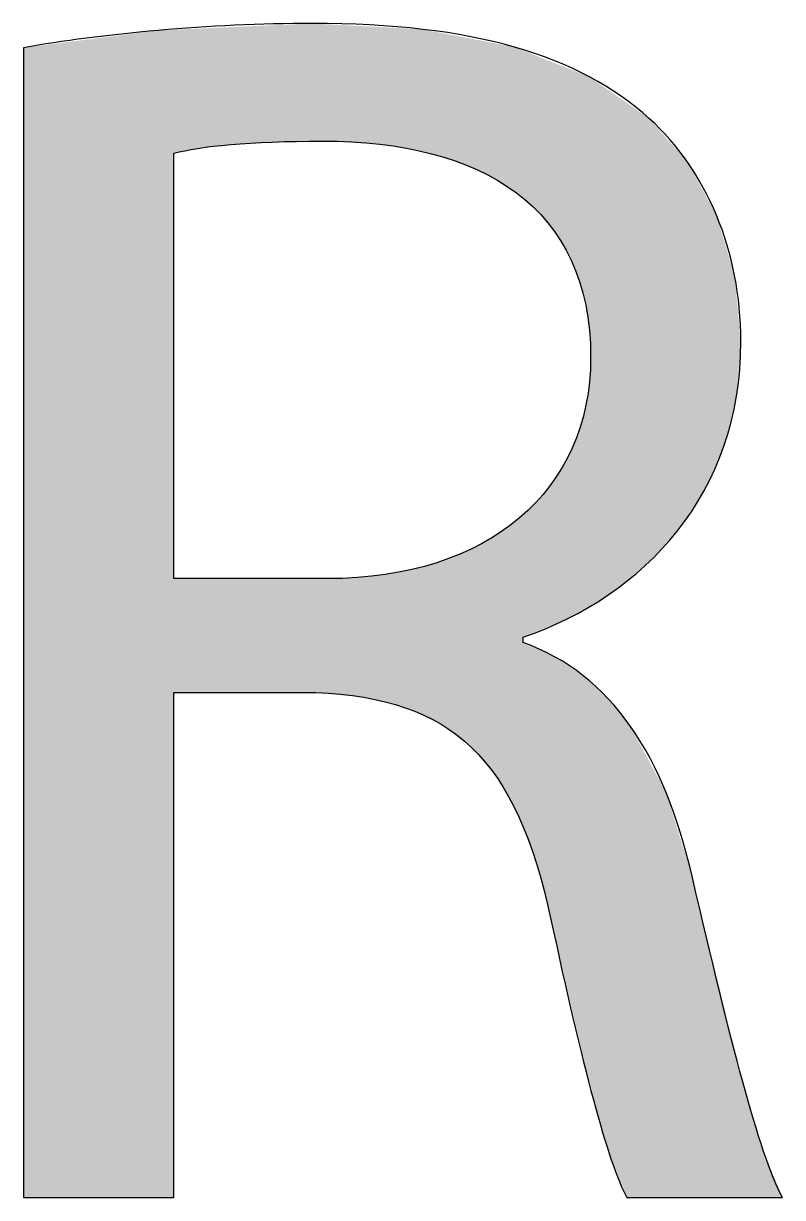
# Model space of a CAD drawing. Extents: x 0 to 360, y -268 to 0.
# Drawn here: x 240.318 to 241.635, y -194 to -191.964 of the extents above; entities that cross this region are included whole.
import ezdxf

# ---------------------------------------------------------------- set-up
doc = ezdxf.new("R2010")
doc.units = 0
doc.layers.add('LAYER_1', color=7, linetype='CONTINUOUS')

# ---------------------------------------------------------------- blocks, each defined once
blk = doc.blocks.new('*U340')
at = {"layer": 'LAYER_1', "color": 250}
for points in [[(240.8187, -192.1686), (240.7495, -191.9675), (240.8187, -191.9643)], [(240.8366, -192.1683), (240.8366, -191.9653), (240.8456, -192.1688)], [(240.8456, -192.1688), (240.8456, -191.9658), (240.8967, -192.1716)], [(240.5515, -194), (240.3178, -192.0064), (240.5515, -191.9764)], [(240.5789, -194), (240.5515, -191.9764), (240.5789, -191.9752)], [(240.6204, -192.1809), (240.5789, -191.9752), (240.6204, -191.9733)], [(240.6773, -192.1743), (240.6204, -191.9733), (240.6773, -191.9707)], [(240.7495, -192.1699), (240.6773, -191.9707), (240.7495, -191.9675)], [(240.8967, -192.1716), (240.8967, -191.9685), (240.908, -192.1722)], [(240.908, -192.1722), (240.908, -191.9691), (240.9359, -192.1737)], [(240.9359, -192.1737), (240.9359, -191.9706), (240.9453, -192.1751)], [(240.9453, -192.1751), (240.9453, -191.9711), (240.9802, -192.1802)], [(240.9802, -192.1802), (240.9802, -191.9729), (240.9822, -192.1805)], [(240.9822, -192.1805), (240.9822, -191.973), (240.9913, -192.1826)], [(240.9913, -192.1826), (240.9913, -191.9735), (241.0105, -192.1868)], [(241.0105, -192.1868), (241.0105, -191.9745), (241.0259, -192.1902)], [(241.0259, -192.1902), (241.0259, -191.9775), (241.0346, -192.1928)], [(241.0346, -192.1928), (241.0346, -191.9792), (241.0423, -192.1952)], [(241.0423, -192.1952), (241.0423, -191.9807), (241.0669, -192.2027)], [(241.0669, -192.2027), (241.0669, -191.9854), (241.075, -192.206)], [(241.075, -192.206), (241.075, -191.987), (241.0953, -192.2141)], [(241.0953, -192.2141), (241.0953, -191.9909), (241.1052, -192.2181)], [(241.1052, -192.2181), (241.1052, -191.9928), (241.1125, -192.2219)], [(241.1125, -192.2219), (241.1125, -191.9942), (241.1399, -192.2362)], [(241.1399, -192.2362), (241.1399, -191.9995), (241.1405, -192.2365)], [(241.1405, -192.2365), (241.1405, -191.9996), (241.147, -192.2408)], [(241.147, -192.2408), (241.147, -192.0009), (241.1696, -192.2558)], [(241.1696, -192.2558), (241.1696, -192.0052), (241.1728, -192.2579)], [(241.1728, -192.2579), (241.1728, -192.0065), (241.1771, -192.2616)], [(241.1771, -192.2616), (241.1771, -192.0082), (241.1783, -192.2625)], [(241.1783, -192.2625), (241.1783, -192.0087), (241.1846, -192.2678)], [(241.1846, -192.2678), (241.1846, -192.0112), (241.2018, -192.2824)], [(241.2018, -192.2824), (241.2018, -192.018), (241.2063, -192.2872)], [(241.2063, -192.2872), (241.2063, -192.0198), (241.2078, -192.2888)], [(241.2078, -192.2888), (241.2078, -192.0204), (241.2274, -192.3099)], [(241.2274, -192.3099), (241.2274, -192.0282), (241.231, -192.3149)], [(241.231, -192.3149), (241.231, -192.0296), (241.2328, -192.3174)], [(241.2328, -192.3174), (241.2328, -192.0303), (241.2392, -192.3262)], [(241.2392, -192.3262), (241.2392, -192.0328), (241.2495, -192.3406)], [(241.2495, -192.3406), (241.2495, -192.0369), (241.2521, -192.3455)], [(241.2521, -192.3455), (241.2521, -192.038), (241.2611, -192.3621)], [(241.2611, -192.3621), (241.2611, -192.0416), (241.2679, -192.3745)], [(241.2679, -192.3745), (241.2679, -192.0442), (241.2697, -192.3791)], [(241.2697, -192.3791), (241.2697, -192.0449), (241.2825, -192.4117)], [(241.2825, -192.4117), (241.2825, -192.05), (241.2835, -192.4157)], [(241.2835, -192.4157), (241.2835, -192.0504), (241.2883, -192.4339)], [(241.2883, -192.4339), (241.2883, -192.0523), (241.2931, -192.4521)], [(241.2931, -192.4521), (241.2931, -192.0542), (241.2936, -192.4555)], [(241.2936, -192.4555), (241.2936, -192.0544), (241.2995, -192.4957)], [(241.2995, -192.4957), (241.2995, -192.0568), (241.2995, -192.4959)], [(241.2995, -192.4959), (241.2995, -192.0568), (241.2997, -192.4987)], [(241.2997, -192.4987), (241.2997, -192.0569), (241.3017, -192.5431)], [(241.3017, -192.9731), (241.2997, -192.5855), (241.3017, -192.5431)], [(241.2995, -192.9744), (241.2936, -192.6259), (241.2995, -192.5865)], [(241.2997, -192.9743), (241.2995, -192.5863), (241.2997, -192.5855)], [(241.2995, -192.9744), (241.2995, -192.5865), (241.2995, -192.5863)], [(241.2931, -192.9781), (241.2883, -192.646), (241.2931, -192.6278)], [(241.2936, -192.9779), (241.2931, -192.6278), (241.2936, -192.6259)], [(241.2883, -192.9809), (241.2835, -192.6642), (241.2883, -192.646)], [(241.2825, -192.9843), (241.2697, -192.7005), (241.2825, -192.667)], [(241.2835, -192.9837), (241.2825, -192.667), (241.2835, -192.6642)], [(241.2611, -192.9968), (241.2521, -192.7344), (241.2611, -192.717)], [(241.2679, -192.9928), (241.2611, -192.717), (241.2679, -192.7039)], [(241.2697, -192.9918), (241.2679, -192.7039), (241.2697, -192.7005)], [(241.2495, -193.0016), (241.2392, -192.7538), (241.2495, -192.7383)], [(241.2521, -193.0005), (241.2495, -192.7383), (241.2521, -192.7344)], [(241.2392, -193.0059), (241.2328, -192.7632), (241.2392, -192.7538)], [(241.2274, -193.0108), (241.2078, -192.7933), (241.2274, -192.7702)], [(241.231, -193.0093), (241.2274, -192.7702), (241.231, -192.766)], [(241.2328, -193.0085), (241.231, -192.766), (241.2328, -192.7632)], [(241.2018, -193.0214), (241.1846, -192.8156), (241.2018, -192.7994)], [(241.2063, -193.0195), (241.2018, -192.7994), (241.2063, -192.7951)], [(241.2078, -193.0189), (241.2063, -192.7951), (241.2078, -192.7933)], [(241.1783, -193.343), (241.1771, -192.8225), (241.1783, -192.8216)], [(241.1846, -193.3596), (241.1783, -192.8216), (241.1846, -192.8156)], [(241.1783, -193.343), (241.1783, -192.8216), (241.1846, -193.3596)], [(241.1696, -193.3264), (241.147, -192.8454), (241.1696, -192.8282)], [(241.1728, -193.3321), (241.1696, -192.8282), (241.1728, -192.8258)], [(241.1696, -193.3264), (241.1696, -192.8282), (241.1728, -193.3321)], [(241.1771, -193.3399), (241.1728, -192.8258), (241.1771, -192.8225)], [(241.1728, -193.3321), (241.1728, -192.8258), (241.1771, -193.3399)], [(241.1771, -193.3399), (241.1771, -192.8225), (241.1783, -193.343)], [(241.1399, -193.2732), (241.1125, -192.8663), (241.1399, -192.8497)], [(241.1405, -193.2743), (241.1399, -192.8497), (241.1405, -192.8493)], [(241.1399, -193.2732), (241.1399, -192.8497), (241.1405, -193.2743)], [(241.147, -193.2859), (241.1405, -192.8493), (241.147, -192.8454)], [(241.1405, -193.2743), (241.1405, -192.8493), (241.147, -193.2859)], [(241.147, -193.2859), (241.147, -192.8454), (241.1696, -193.3264)], [(241.0953, -193.22), (241.075, -192.8844), (241.0953, -192.8746)], [(241.1052, -193.2319), (241.0953, -192.8746), (241.1052, -192.8699)], [(241.0953, -193.22), (241.0953, -192.8746), (241.1052, -193.2319)], [(241.1125, -193.2406), (241.1052, -192.8699), (241.1125, -192.8663)], [(241.1052, -193.2319), (241.1052, -192.8699), (241.1125, -193.2406)], [(241.1125, -193.2406), (241.1125, -192.8663), (241.1399, -193.2732)], [(241.0259, -193.1719), (241.0105, -192.906), (241.0259, -192.9018)], [(241.0346, -193.1759), (241.0259, -192.9018), (241.0346, -192.8994)], [(241.0259, -193.1719), (241.0259, -192.9018), (241.0346, -193.1759)], [(241.0423, -193.1795), (241.0346, -192.8994), (241.0423, -192.8965)], [(241.0346, -193.1759), (241.0346, -192.8994), (241.0423, -193.1795)], [(241.0669, -193.1983), (241.0423, -192.8965), (241.0669, -192.8874)], [(241.0423, -193.1795), (241.0423, -192.8965), (241.0669, -193.1983)], [(241.075, -193.2045), (241.0669, -192.8874), (241.075, -192.8844)], [(241.0669, -193.1983), (241.0669, -192.8874), (241.075, -193.2045)], [(241.075, -193.2045), (241.075, -192.8844), (241.0953, -193.22)], [(240.908, -193.1328), (240.8967, -192.9251), (240.908, -192.9239)], [(240.9359, -193.1397), (240.908, -192.9239), (240.9359, -192.9209)], [(240.908, -193.1328), (240.908, -192.9239), (240.9359, -193.1397)], [(240.9453, -193.142), (240.9359, -192.9209), (240.9453, -192.9199)], [(240.9359, -193.1397), (240.9359, -192.9209), (240.9453, -193.142)], [(240.9802, -193.1507), (240.9453, -192.9199), (240.9802, -192.9133)], [(240.9453, -193.142), (240.9453, -192.9199), (240.9802, -193.1507)], [(240.9822, -193.1516), (240.9802, -192.9133), (240.9822, -192.913)], [(240.9802, -193.1507), (240.9802, -192.9133), (240.9822, -193.1516)], [(240.9913, -193.1559), (240.9822, -192.913), (240.9913, -192.9113)], [(240.9822, -193.1516), (240.9822, -192.913), (240.9913, -193.1559)], [(241.0105, -193.1648), (240.9913, -192.9113), (241.0105, -192.906)], [(240.9913, -193.1559), (240.9913, -192.9113), (241.0105, -193.1648)], [(241.0105, -193.1648), (241.0105, -192.906), (241.0259, -193.1719)], [(240.8249, -193.1246), (240.8249, -192.9269), (240.8366, -193.1258)], [(240.8366, -193.1258), (240.8366, -192.9269), (240.8456, -193.1267)], [(240.8967, -193.1317), (240.8456, -192.9269), (240.8967, -192.9251)], [(240.8456, -193.1267), (240.8456, -192.9269), (240.8967, -193.1317)], [(240.8967, -193.1317), (240.8967, -192.9251), (240.908, -193.1328)], [(241.1846, -193.3596), (241.1846, -193.0378), (241.2018, -193.4052)], [(241.2018, -193.4052), (241.2018, -193.0455), (241.2063, -193.4172)], [(241.2063, -193.4172), (241.2063, -193.0476), (241.2078, -193.4211)], [(241.2078, -193.4211), (241.2078, -193.0482), (241.2274, -193.4969)], [(241.2274, -193.4969), (241.2274, -193.057), (241.231, -193.5106)], [(241.231, -193.5106), (241.231, -193.0586), (241.2328, -193.5177)], [(241.2328, -193.5177), (241.2328, -193.0594), (241.2392, -193.5447)], [(241.2392, -193.5447), (241.2392, -193.0623), (241.2495, -193.5887)], [(241.2495, -193.5887), (241.2495, -193.0691), (241.2521, -193.5999)], [(241.2521, -193.5999), (241.2521, -193.0709), (241.2611, -193.6383)], [(241.2611, -193.6383), (241.2611, -193.0768), (241.2679, -193.667)], [(241.2679, -193.667), (241.2679, -193.0813), (241.2697, -193.6746)], [(241.2697, -193.6746), (241.2697, -193.0825), (241.2825, -193.729)], [(241.2825, -193.729), (241.2825, -193.091), (241.2835, -193.7336)], [(241.2835, -193.7336), (241.2835, -193.0917), (241.2883, -193.7538)], [(241.2883, -193.7538), (241.2883, -193.0948), (241.2931, -193.7741)], [(241.2931, -193.7741), (241.2931, -193.0992), (241.2936, -193.7762)], [(241.2936, -193.7762), (241.2936, -193.0997), (241.2995, -193.8015)], [(241.2995, -193.8015), (241.2995, -193.1052), (241.2995, -193.8016)], [(241.2995, -193.8016), (241.2995, -193.1052), (241.2997, -193.8022)], [(241.2997, -193.8022), (241.2997, -193.1053), (241.3017, -193.8109)], [(241.3017, -193.8109), (241.3017, -193.1072), (241.3064, -193.8307)], [(241.3064, -193.8307), (241.3064, -193.1115), (241.3321, -193.917)], [(241.3321, -193.917), (241.3321, -193.1352), (241.3322, -193.9173)], [(241.3322, -193.9173), (241.3322, -193.1354), (241.3375, -193.9348)], [(241.3375, -193.9348), (241.3375, -193.1418), (241.3644, -194)]]:
    blk.add_solid(points, dxfattribs=at)
at = {"layer": 'LAYER_1', "color": 250, "extrusion": (0, 0, -1)}
for points in [[(-240.8187, -192.1686), (-240.8187, -191.9643), (-240.8249, -192.1685)], [(-240.8249, -192.1685), (-240.8187, -191.9643), (-240.8249, -191.9647)], [(-240.8249, -192.1685), (-240.8249, -191.9647), (-240.8366, -192.1683)], [(-240.8366, -192.1683), (-240.8249, -191.9647), (-240.8366, -191.9653)], [(-240.8456, -192.1688), (-240.8366, -191.9653), (-240.8456, -191.9658)], [(-240.8967, -192.1716), (-240.8456, -191.9658), (-240.8967, -191.9685)], [(-240.5515, -194), (-240.5515, -191.9764), (-240.5789, -194)], [(-240.5789, -192.1893), (-240.5789, -191.9752), (-240.6204, -192.1809)], [(-240.6204, -192.1809), (-240.6204, -191.9733), (-240.6773, -192.1743)], [(-240.6773, -192.1743), (-240.6773, -191.9707), (-240.7495, -192.1699)], [(-240.7495, -192.1699), (-240.7495, -191.9675), (-240.8187, -192.1686)], [(-240.908, -192.1722), (-240.8967, -191.9685), (-240.908, -191.9691)], [(-240.9359, -192.1737), (-240.908, -191.9691), (-240.9359, -191.9706)], [(-240.9453, -192.1751), (-240.9359, -191.9706), (-240.9453, -191.9711)], [(-240.9802, -192.1802), (-240.9453, -191.9711), (-240.9802, -191.9729)], [(-240.9822, -192.1805), (-240.9802, -191.9729), (-240.9822, -191.973)], [(-240.9913, -192.1826), (-240.9822, -191.973), (-240.9913, -191.9735)], [(-241.0105, -192.1868), (-240.9913, -191.9735), (-241.0105, -191.9745)], [(-241.0259, -192.1902), (-241.0105, -191.9745), (-241.0259, -191.9775)], [(-241.0346, -192.1928), (-241.0259, -191.9775), (-241.0346, -191.9792)], [(-241.0423, -192.1952), (-241.0346, -191.9792), (-241.0423, -191.9807)], [(-241.0669, -192.2027), (-241.0423, -191.9807), (-241.0669, -191.9854)], [(-241.075, -192.206), (-241.0669, -191.9854), (-241.075, -191.987)], [(-241.0953, -192.2141), (-241.075, -191.987), (-241.0953, -191.9909)], [(-240.3178, -194), (-240.3178, -192.0064), (-240.5515, -194)], [(-241.1052, -192.2181), (-241.0953, -191.9909), (-241.1052, -191.9928)], [(-241.1125, -192.2219), (-241.1052, -191.9928), (-241.1125, -191.9942)], [(-241.1399, -192.2362), (-241.1125, -191.9942), (-241.1399, -191.9995)], [(-241.1405, -192.2365), (-241.1399, -191.9995), (-241.1405, -191.9996)], [(-241.147, -192.2408), (-241.1405, -191.9996), (-241.147, -192.0009)], [(-241.1696, -192.2558), (-241.147, -192.0009), (-241.1696, -192.0052)], [(-241.1728, -192.2579), (-241.1696, -192.0052), (-241.1728, -192.0065)], [(-241.1771, -192.2616), (-241.1728, -192.0065), (-241.1771, -192.0082)], [(-241.1783, -192.2625), (-241.1771, -192.0082), (-241.1783, -192.0087)], [(-241.1846, -192.2678), (-241.1783, -192.0087), (-241.1846, -192.0112)], [(-241.2018, -192.2824), (-241.1846, -192.0112), (-241.2018, -192.018)], [(-241.2063, -192.2872), (-241.2018, -192.018), (-241.2063, -192.0198)], [(-241.2078, -192.2888), (-241.2063, -192.0198), (-241.2078, -192.0204)], [(-241.2274, -192.3099), (-241.2078, -192.0204), (-241.2274, -192.0282)], [(-241.231, -192.3149), (-241.2274, -192.0282), (-241.231, -192.0296)], [(-241.2328, -192.3174), (-241.231, -192.0296), (-241.2328, -192.0303)], [(-241.2392, -192.3262), (-241.2328, -192.0303), (-241.2392, -192.0328)], [(-241.2495, -192.3406), (-241.2392, -192.0328), (-241.2495, -192.0369)], [(-241.2521, -192.3455), (-241.2495, -192.0369), (-241.2521, -192.038)], [(-241.2611, -192.3621), (-241.2521, -192.038), (-241.2611, -192.0416)], [(-241.2679, -192.3745), (-241.2611, -192.0416), (-241.2679, -192.0442)], [(-241.2697, -192.3791), (-241.2679, -192.0442), (-241.2697, -192.0449)], [(-241.2825, -192.4117), (-241.2697, -192.0449), (-241.2825, -192.05)], [(-241.2835, -192.4157), (-241.2825, -192.05), (-241.2835, -192.0504)], [(-241.2883, -192.4339), (-241.2835, -192.0504), (-241.2883, -192.0523)], [(-241.2931, -192.4521), (-241.2883, -192.0523), (-241.2931, -192.0542)], [(-241.2936, -192.4555), (-241.2931, -192.0542), (-241.2936, -192.0544)], [(-241.2995, -192.4957), (-241.2936, -192.0544), (-241.2995, -192.0568)], [(-241.2995, -192.4959), (-241.2995, -192.0568), (-241.2995, -192.0568)], [(-241.2997, -192.4987), (-241.2995, -192.0568), (-241.2997, -192.0569)], [(-241.3017, -192.5431), (-241.2997, -192.0569), (-241.3017, -192.0583)], [(-241.3017, -192.9731), (-241.3017, -192.0583), (-241.3064, -192.9704)], [(-241.3064, -192.9704), (-241.3017, -192.0583), (-241.3064, -192.0616)], [(-241.3064, -192.9704), (-241.3064, -192.0616), (-241.3321, -192.9554)], [(-241.3321, -192.9554), (-241.3064, -192.0616), (-241.3321, -192.0795)], [(-241.3321, -192.9554), (-241.3321, -192.0795), (-241.3322, -192.9553)], [(-241.3322, -192.9553), (-241.3321, -192.0795), (-241.3322, -192.0796)], [(-241.3322, -192.9553), (-241.3322, -192.0796), (-241.3375, -192.9512)], [(-241.3375, -192.9512), (-241.3322, -192.0796), (-241.3375, -192.0832)], [(-241.3375, -192.9512), (-241.3375, -192.0832), (-241.3644, -192.9298)], [(-241.3644, -192.9298), (-241.3375, -192.0832), (-241.3644, -192.102)], [(-241.3644, -192.9298), (-241.3644, -192.102), (-241.3709, -192.9247)], [(-241.3709, -192.9247), (-241.3644, -192.102), (-241.3709, -192.1065)], [(-241.3709, -192.9247), (-241.3709, -192.1065), (-241.3964, -192.9044)], [(-241.3964, -192.9044), (-241.3709, -192.1065), (-241.3964, -192.1243)], [(-241.3964, -192.9044), (-241.3964, -192.1243), (-241.4037, -192.8966)], [(-241.4037, -192.8966), (-241.3964, -192.1243), (-241.4037, -192.1294)], [(-241.4037, -192.8966), (-241.4037, -192.1294), (-241.4337, -192.8642)], [(-241.4337, -192.8642), (-241.4037, -192.1294), (-241.4337, -192.1637)], [(-241.4337, -192.8642), (-241.4337, -192.1637), (-241.4522, -192.8443)], [(-241.4522, -192.8443), (-241.4337, -192.1637), (-241.4522, -192.1849)], [(-241.4522, -192.8443), (-241.4522, -192.1849), (-241.47, -192.8174)], [(-241.47, -192.8174), (-241.4522, -192.1849), (-241.47, -192.2054)], [(-241.47, -192.8174), (-241.47, -192.2054), (-241.4781, -192.8053)], [(-241.4781, -192.8053), (-241.47, -192.2054), (-241.4781, -192.2202)], [(-241.4781, -192.8053), (-241.4781, -192.2202), (-241.4981, -192.7752)], [(-241.4981, -192.7752), (-241.4781, -192.2202), (-241.4981, -192.2569)], [(-241.4981, -192.7752), (-241.4981, -192.2569), (-241.5199, -192.7262)], [(-241.5199, -192.7262), (-241.4981, -192.2569), (-241.5199, -192.2968)], [(-241.5199, -192.7262), (-241.5199, -192.2968), (-241.5327, -192.6972)], [(-241.5327, -192.6972), (-241.5199, -192.2968), (-241.5327, -192.3395)], [(-241.5327, -192.6972), (-241.5327, -192.3395), (-241.5513, -192.6238)], [(-241.5513, -192.6238), (-241.5327, -192.3395), (-241.5513, -192.4011)], [(-241.5513, -192.6238), (-241.5513, -192.4011), (-241.5546, -192.6108)], [(-241.5546, -192.6108), (-241.5513, -192.4011), (-241.5546, -192.4359)], [(-241.5546, -192.6108), (-241.5546, -192.4359), (-241.5622, -192.5159)], [(-241.2995, -192.9744), (-241.2995, -192.5863), (-241.2997, -192.9743)], [(-241.2995, -192.9744), (-241.2995, -192.5865), (-241.2995, -192.9744)], [(-241.2997, -192.9743), (-241.2997, -192.5855), (-241.3017, -192.9731)], [(-241.2931, -192.9781), (-241.2931, -192.6278), (-241.2936, -192.9779)], [(-241.2936, -192.9779), (-241.2936, -192.6259), (-241.2995, -192.9744)], [(-241.2883, -192.9809), (-241.2883, -192.646), (-241.2931, -192.9781)], [(-241.2825, -192.9843), (-241.2825, -192.667), (-241.2835, -192.9837)], [(-241.2835, -192.9837), (-241.2835, -192.6642), (-241.2883, -192.9809)], [(-241.2611, -192.9968), (-241.2611, -192.717), (-241.2679, -192.9928)], [(-241.2679, -192.9928), (-241.2679, -192.7039), (-241.2697, -192.9918)], [(-241.2697, -192.9918), (-241.2697, -192.7005), (-241.2825, -192.9843)], [(-241.2495, -193.0016), (-241.2495, -192.7383), (-241.2521, -193.0005)], [(-241.2521, -193.0005), (-241.2521, -192.7344), (-241.2611, -192.9968)], [(-241.2392, -193.0059), (-241.2392, -192.7538), (-241.2495, -193.0016)], [(-241.2274, -193.0108), (-241.2274, -192.7702), (-241.231, -193.0093)], [(-241.231, -193.0093), (-241.231, -192.766), (-241.2328, -193.0085)], [(-241.2328, -193.0085), (-241.2328, -192.7632), (-241.2392, -193.0059)], [(-241.2018, -193.0214), (-241.2018, -192.7994), (-241.2063, -193.0195)], [(-241.2063, -193.0195), (-241.2063, -192.7951), (-241.2078, -193.0189)], [(-241.2078, -193.0189), (-241.2078, -192.7933), (-241.2274, -193.0108)], [(-241.1846, -193.0285), (-241.1846, -192.8156), (-241.2018, -193.0214)], [(-240.5789, -193.1246), (-240.5789, -192.9269), (-240.6204, -193.1246)], [(-240.6204, -193.1246), (-240.5789, -192.9269), (-240.6204, -192.9269)], [(-240.6204, -193.1246), (-240.6204, -192.9269), (-240.6773, -193.1246)], [(-240.6773, -193.1246), (-240.6204, -192.9269), (-240.6773, -192.9269)], [(-240.6773, -193.1246), (-240.6773, -192.9269), (-240.7495, -193.1246)], [(-240.7495, -193.1246), (-240.6773, -192.9269), (-240.7495, -192.9269)], [(-240.7495, -193.1246), (-240.7495, -192.9269), (-240.8187, -193.1246)], [(-240.8187, -193.1246), (-240.7495, -192.9269), (-240.8187, -192.9269)], [(-240.8187, -193.1246), (-240.8187, -192.9269), (-240.8249, -193.1246)], [(-240.8249, -193.1246), (-240.8187, -192.9269), (-240.8249, -192.9269)], [(-240.8366, -193.1258), (-240.8249, -192.9269), (-240.8366, -192.9269)], [(-240.8456, -193.1267), (-240.8366, -192.9269), (-240.8456, -192.9269)], [(-241.2018, -193.4052), (-241.1846, -193.0378), (-241.2018, -193.0455)], [(-241.2063, -193.4172), (-241.2018, -193.0455), (-241.2063, -193.0476)], [(-241.2078, -193.4211), (-241.2063, -193.0476), (-241.2078, -193.0482)], [(-241.2274, -193.4969), (-241.2078, -193.0482), (-241.2274, -193.057)], [(-241.231, -193.5106), (-241.2274, -193.057), (-241.231, -193.0586)], [(-241.2328, -193.5177), (-241.231, -193.0586), (-241.2328, -193.0594)], [(-241.2392, -193.5447), (-241.2328, -193.0594), (-241.2392, -193.0623)], [(-241.2495, -193.5887), (-241.2392, -193.0623), (-241.2495, -193.0691)], [(-241.2521, -193.5999), (-241.2495, -193.0691), (-241.2521, -193.0709)], [(-241.2611, -193.6383), (-241.2521, -193.0709), (-241.2611, -193.0768)], [(-241.2679, -193.667), (-241.2611, -193.0768), (-241.2679, -193.0813)], [(-241.2697, -193.6746), (-241.2679, -193.0813), (-241.2697, -193.0825)], [(-241.2825, -193.729), (-241.2697, -193.0825), (-241.2825, -193.091)], [(-241.2835, -193.7336), (-241.2825, -193.091), (-241.2835, -193.0917)], [(-241.2883, -193.7538), (-241.2835, -193.0917), (-241.2883, -193.0948)], [(-241.2931, -193.7741), (-241.2883, -193.0948), (-241.2931, -193.0992)], [(-241.2936, -193.7762), (-241.2931, -193.0992), (-241.2936, -193.0997)], [(-241.2995, -193.8015), (-241.2936, -193.0997), (-241.2995, -193.1052)], [(-241.2995, -193.8016), (-241.2995, -193.1052), (-241.2995, -193.1052)], [(-241.2997, -193.8022), (-241.2995, -193.1052), (-241.2997, -193.1053)], [(-241.3017, -193.8109), (-241.2997, -193.1053), (-241.3017, -193.1072)], [(-241.3064, -193.8307), (-241.3017, -193.1072), (-241.3064, -193.1115)], [(-241.3321, -193.917), (-241.3064, -193.1115), (-241.3321, -193.1352)], [(-241.3322, -193.9173), (-241.3321, -193.1352), (-241.3322, -193.1354)], [(-241.3375, -193.9348), (-241.3322, -193.1354), (-241.3375, -193.1418)], [(-241.3644, -194), (-241.3375, -193.1418), (-241.3644, -193.1752)], [(-241.3644, -194), (-241.3644, -193.1752), (-241.3709, -194)], [(-241.3709, -194), (-241.3644, -193.1752), (-241.3709, -193.1832)], [(-241.3709, -194), (-241.3709, -193.1832), (-241.3964, -194)], [(-241.3964, -194), (-241.3709, -193.1832), (-241.3964, -193.231)], [(-241.3964, -194), (-241.3964, -193.231), (-241.4037, -194)], [(-241.4037, -194), (-241.3964, -193.231), (-241.4037, -193.2446)], [(-241.4037, -194), (-241.4037, -193.2446), (-241.4337, -194)], [(-241.4337, -194), (-241.4037, -193.2446), (-241.4337, -193.3008)], [(-241.4337, -194), (-241.4337, -193.3008), (-241.4522, -194)], [(-241.4522, -194), (-241.4337, -193.3008), (-241.4522, -193.361)], [(-241.4522, -194), (-241.4522, -193.361), (-241.47, -194)], [(-241.47, -194), (-241.4522, -193.361), (-241.47, -193.4191)], [(-241.47, -194), (-241.47, -193.4191), (-241.4781, -194)], [(-241.4781, -194), (-241.47, -193.4191), (-241.4781, -193.4454)], [(-241.4781, -194), (-241.4781, -193.4454), (-241.4981, -194)], [(-241.4981, -194), (-241.4781, -193.4454), (-241.4981, -193.5265)], [(-241.4981, -194), (-241.4981, -193.5265), (-241.5199, -194)], [(-241.5199, -194), (-241.4981, -193.5265), (-241.5199, -193.6148)], [(-241.5199, -194), (-241.5199, -193.6148), (-241.5327, -194)], [(-241.5327, -194), (-241.5199, -193.6148), (-241.5327, -193.6669)], [(-241.5327, -194), (-241.5327, -193.6669), (-241.5513, -194)], [(-241.5513, -194), (-241.5327, -193.6669), (-241.5513, -193.742)], [(-241.5513, -194), (-241.5513, -193.742), (-241.5546, -194)], [(-241.5546, -194), (-241.5513, -193.742), (-241.5546, -193.7554)], [(-241.5546, -194), (-241.5546, -193.7554), (-241.5622, -194)], [(-241.5622, -194), (-241.5546, -193.7554), (-241.5622, -193.7863)], [(-241.5622, -194), (-241.5622, -193.7863), (-241.5654, -194)], [(-241.5654, -194), (-241.5622, -193.7863), (-241.5654, -193.7992)], [(-241.5654, -194), (-241.5654, -193.7992), (-241.6017, -194)], [(-241.6017, -194), (-241.5654, -193.7992), (-241.6017, -193.9202)], [(-241.6017, -194), (-241.6017, -193.9202), (-241.6345, -194)]]:
    blk.add_solid(points, dxfattribs=at)
blk = doc.blocks.new('BLOCK_43')
at = {"layer": 'LAYER_1'}
for points, knots in [([(240.3178, -192.0064), (240.4501, -191.9826), (240.6416, -191.9643), (240.8187, -191.9643), (241.0978, -191.9643), (241.2804, -192.0184), (241.4037, -192.1294), (241.5022, -192.2193), (241.5622, -192.3571), (241.5622, -192.5159), (241.5622, -192.7798), (241.3947, -192.9569), (241.1846, -193.0285), (241.1846, -193.0285), (241.1846, -193.0378), (241.1846, -193.0378), (241.3376, -193.0919), (241.4306, -193.2356), (241.4781, -193.4454), (241.5443, -193.7272), (241.5925, -193.9222), (241.6345, -194), (241.6345, -194), (241.3644, -194), (241.3644, -194), (241.3314, -193.9401), (241.2866, -193.7692), (241.2328, -193.5177), (241.1729, -193.2387), (241.0619, -193.1339), (240.8249, -193.1246), (240.8249, -193.1246), (240.5789, -193.1246), (240.5789, -193.1246), (240.5789, -193.1246), (240.5789, -194), (240.5789, -194), (240.5789, -194), (240.3178, -194), (240.3178, -194), (240.3178, -194), (240.3178, -192.0064), (240.3178, -192.0064)], [0, 0, 0, 0, 1, 1, 1, 2, 2, 2, 3, 3, 3, 4, 4, 4, 5, 5, 5, 6, 6, 6, 7, 7, 7, 8, 8, 8, 9, 9, 9, 10, 10, 10, 11, 11, 11, 12, 12, 12, 13, 13, 13, 14, 14, 14, 14]), ([(240.5789, -192.9269), (240.5789, -192.9269), (240.8456, -192.9269), (240.8456, -192.9269), (241.1246, -192.9269), (241.3017, -192.7739), (241.3017, -192.5431), (241.3017, -192.2823), (241.1129, -192.1683), (240.8366, -192.1683), (240.7105, -192.1683), (240.6237, -192.1772), (240.5789, -192.1893), (240.5789, -192.1893), (240.5789, -192.9269), (240.5789, -192.9269)], [0, 0, 0, 0, 1, 1, 1, 2, 2, 2, 3, 3, 3, 4, 4, 4, 5, 5, 5, 5])]:
    blk.add_open_spline(points, degree=3, knots=knots, dxfattribs=at)
at = {"layer": 'LAYER_1', "color": 250}
blk.add_blockref('*U340', (0, 0), dxfattribs=at)
blk = doc.blocks.new('BLOCK_20')
at = {"layer": 'LAYER_1'}
blk.add_blockref('BLOCK_43', (0, 0), dxfattribs=at)
blk = doc.blocks.new('BLOCK_17')
at = {"layer": 'LAYER_1'}
blk.add_blockref('BLOCK_20', (0, 0), dxfattribs=at)

msp = doc.modelspace()

# ---------------------------------------------------------------- block references
at = {"layer": 'LAYER_1'}
msp.add_blockref('BLOCK_17', (0, 0), dxfattribs=at)

doc.saveas('drawing.dxf')
